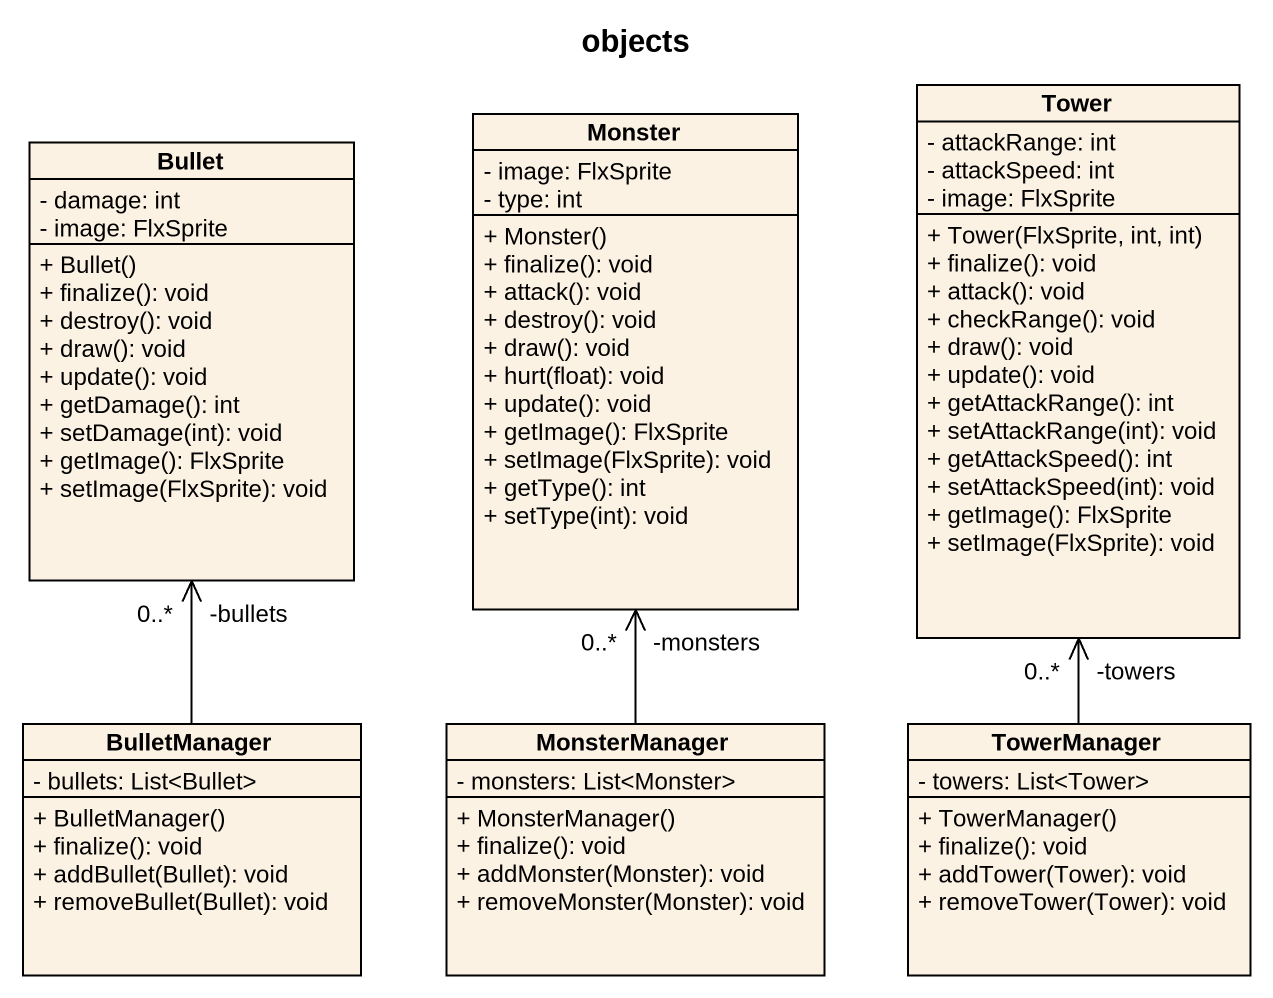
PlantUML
@startuml
title objects
hide circle
hide empty members
skinparam classAttributeIconSize 0
class Bullet {
  - damage: int
  - image: FlxSprite
  + Bullet()
  + finalize(): void
  + destroy(): void
  + draw(): void
  + update(): void
  + getDamage(): int
  + setDamage(int): void
  + getImage(): FlxSprite
  + setImage(FlxSprite): void
}
class Monster {
  - image: FlxSprite
  - type: int
  + Monster()
  + finalize(): void
  + attack(): void
  + destroy(): void
  + draw(): void
  + hurt(float): void
  + update(): void
  + getImage(): FlxSprite
  + setImage(FlxSprite): void
  + getType(): int
  + setType(int): void
}
class Tower {
  - attackRange: int
  - attackSpeed: int
  - image: FlxSprite
  + Tower(FlxSprite, int, int)
  + finalize(): void
  + attack(): void
  + checkRange(): void
  + draw(): void
  + update(): void
  + getAttackRange(): int
  + setAttackRange(int): void
  + getAttackSpeed(): int
  + setAttackSpeed(int): void
  + getImage(): FlxSprite
  + setImage(FlxSprite): void
}
class BulletManager {
  - bullets: List<Bullet>
  + BulletManager()
  + finalize(): void
  + addBullet(Bullet): void
  + removeBullet(Bullet): void
}
class MonsterManager {
  - monsters: List<Monster>
  + MonsterManager()
  + finalize(): void
  + addMonster(Monster): void
  + removeMonster(Monster): void
}
class TowerManager {
  - towers: List<Tower>
  + TowerManager()
  + finalize(): void
  + addTower(Tower): void
  + removeTower(Tower): void
}
BulletManager -up-> "-bullets\n0..*" Bullet
MonsterManager -up-> "-monsters\n0..*" Monster
TowerManager -up-> "-towers\n0..*" Tower
@enduml
